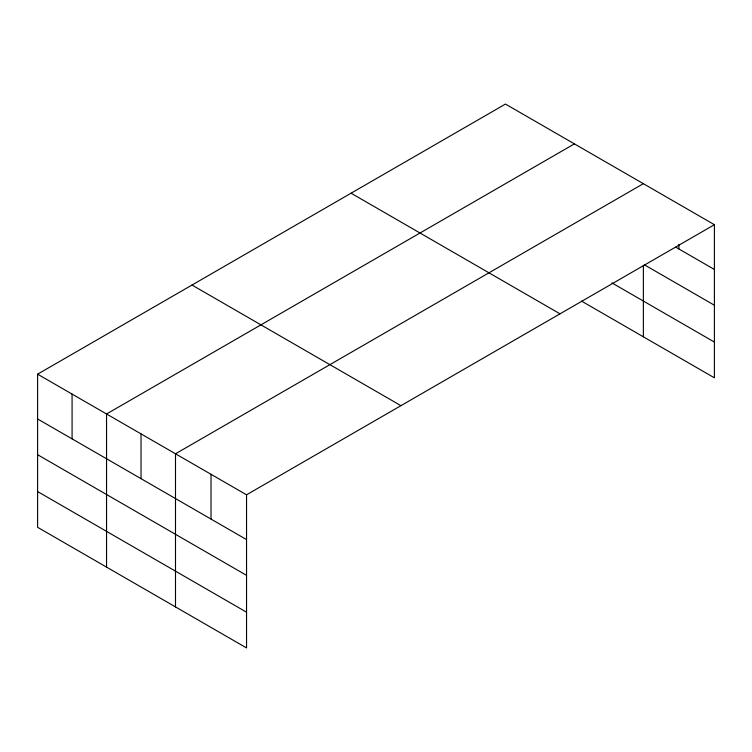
<?xml version="1.0" encoding="UTF-8"?>
<svg xmlns="http://www.w3.org/2000/svg" width="752" height="752" viewBox="0 0 752 752"><rect width="100%" height="100%" fill="white"/><g stroke="black" fill="none" stroke-linecap="round" stroke-linejoin="round"><path stroke-width="1.13" d="M714.4 224.698L505.457 104.067L37.6 374.176L37.6 527.302L246.543 647.933L246.543 494.807L714.4 224.698L714.4 377.824L581.512 301.091M574.406 143.876L106.549 413.985L106.549 567.111M643.364 183.676L175.498 453.794L175.498 606.92M675.832 247.201L714.4 269.47M644.379 264.798L714.4 305.227M611.931 282.902L714.4 342.066M351.062 193.198L560.005 313.828M191.995 285.046L400.938 405.676M37.6 374.176L246.543 494.807M37.6 418.958L246.543 539.588M37.6 454.706L246.543 575.336M37.6 491.554L246.543 612.184M678.877 244.372L678.877 248.959M643.364 265.362L643.364 336.802M211.021 474.305L211.021 519.077M141.028 433.895L141.028 478.667M72.079 394.086L72.079 438.858"/></g></svg>
